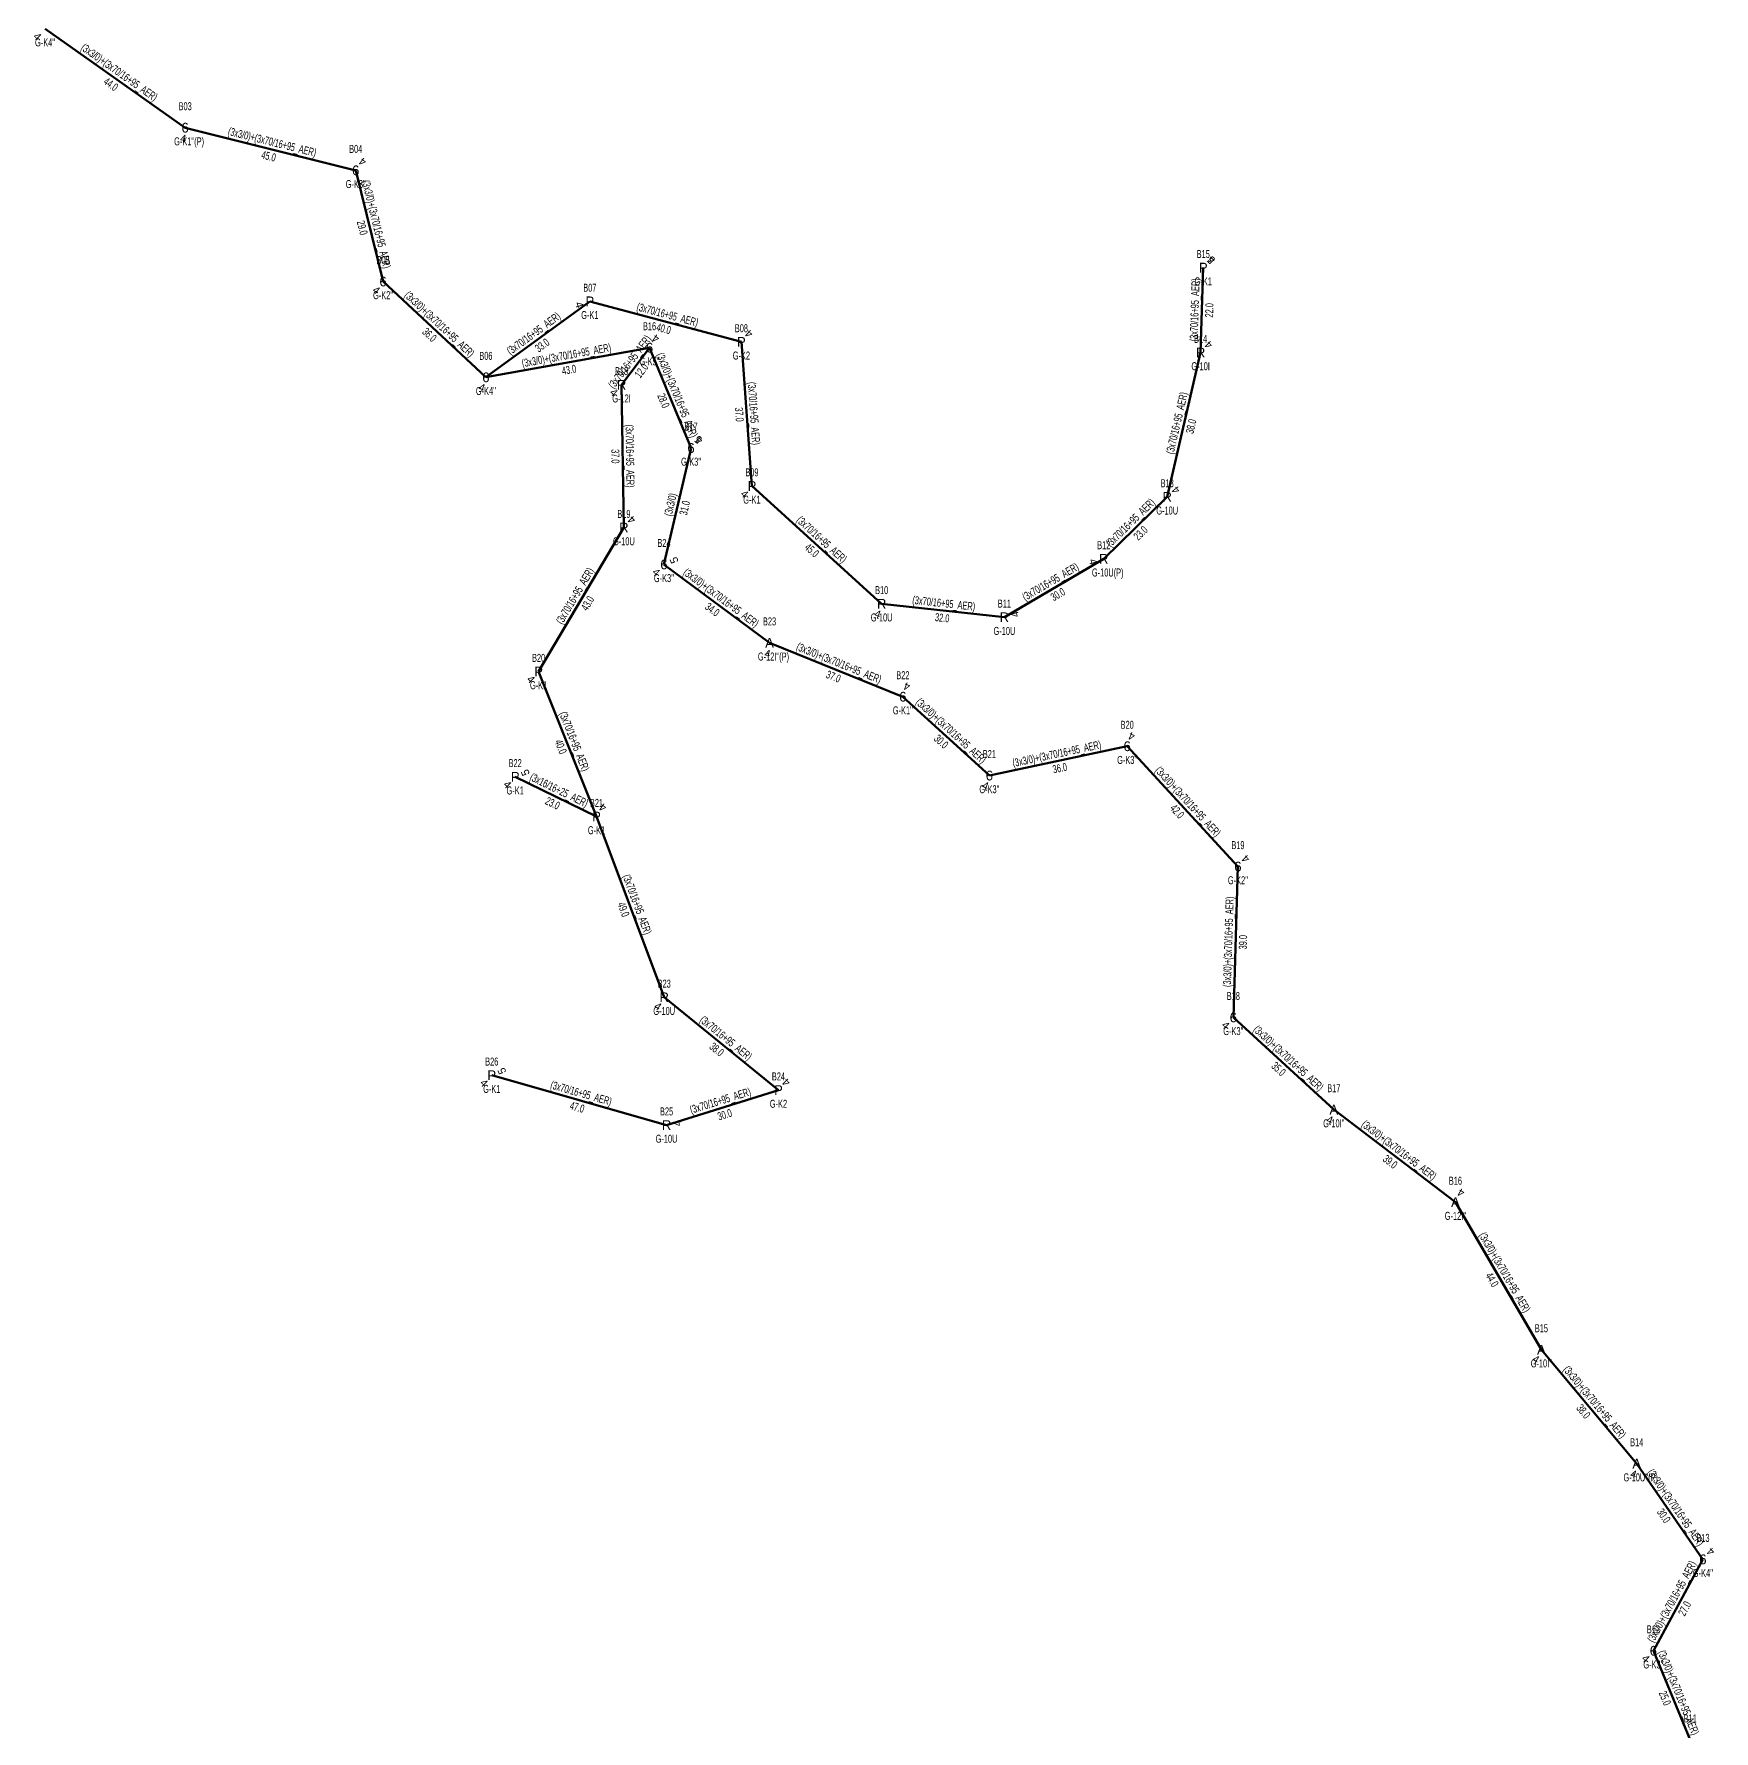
# Model space of a CAD drawing. Header units: millimetres. Extents: x 431745 to 436691, y 4033035 to 4040054.
# Drawn here: x 434704.7 to 435135.3, y 4038090.5 to 4038525.4 of the extents above; entities that cross this region are included whole.
import ezdxf
from ezdxf.enums import TextEntityAlignment as Align

# ---------------------------------------------------------------- set-up
doc = ezdxf.new("R2010")
doc.units = ezdxf.units.MM
for name, color, linetype, lineweight in [('DIREK_AG_MEVCUT', 120, 'Continuous', 25), ('DIREK_OG_MEVCUT', 16, 'Continuous', 25), ('HAT_AG_HAVAI_MEVCUT', 126, 'Continuous', 50), ('HAT_OG_HAVAI_MEVCUT', 48, 'Continuous', 70)]:
    doc.layers.add(name, color=color, linetype=linetype, lineweight=lineweight)
doc.styles.add('Direk', font='B_CAD')
doc.styles.get("Standard").update_dxf_attribs({"font": 'Arial'})

msp = doc.modelspace()

# ---------------------------------------------------------------- linework, layer by layer
at = {"layer": 'HAT_AG_HAVAI_MEVCUT'}
for p, q in [((435004.365173, 4038465.47073), (435003.687763, 4038443.71837)), ((434847.16364, 4038456.829929), (434820.52439, 4038437.369915)), ((434886.001765, 4038446.442989), (434847.16364, 4038456.829929)), ((434855.289396, 4038435.458169), (434862.468906, 4038444.964976)), ((434888.699665, 4038409.52279), (434886.001765, 4038446.442989)), ((435003.687763, 4038443.71837), (434995.127451, 4038406.737523)), ((434855.890773, 4038398.862436), (434855.289396, 4038435.458169)), ((434921.94391, 4038379.342307), (434888.699665, 4038409.52279)), ((434995.127451, 4038406.737523), (434978.87, 4038390.856)), ((434834.032984, 4038361.981977), (434855.890773, 4038398.862436)), ((434978.87, 4038390.856), (434953.406131, 4038375.88134)), ((434953.406131, 4038375.88134), (434921.94391, 4038379.342307)), ((434848.870881, 4038324.818783), (434834.032984, 4038361.981977)), ((434828.027522, 4038335.008869), (434848.870881, 4038324.818783)), ((434866.222051, 4038278.506745), (434848.870881, 4038324.818783)), ((434895.50118, 4038254.722157), (434866.222051, 4038278.506745)), ((434822.025187, 4038258.538698), (434866.824192, 4038245.765302)), ((434866.824192, 4038245.765302), (434895.50118, 4038254.722157))]:
    msp.add_line(p, q, dxfattribs=at)
at = {"layer": 'HAT_OG_HAVAI_MEVCUT'}
for p, q in [((434743.454, 4038501.335), (434707.551679, 4038526.693259)), ((434787.172727, 4038490.39238), (434743.454, 4038501.335)), ((434794.18073, 4038461.917903), (434787.172727, 4038490.39238)), ((434820.52439, 4038437.369915), (434794.18073, 4038461.917903)), ((434862.468906, 4038444.964976), (434820.52439, 4038437.369915)), ((434873.108139, 4038419.249595), (434862.468906, 4038444.964976)), ((434866.158581, 4038389.419258), (434873.108139, 4038419.249595)), ((434893.212, 4038369.329), (434866.158581, 4038389.419258)), ((434927.383135, 4038355.531481), (434893.212, 4038369.329)), ((434949.558152, 4038335.325003), (434927.383135, 4038355.531481)), ((434984.870665, 4038342.832272), (434949.558152, 4038335.325003)), ((435013.251237, 4038311.996458), (434984.870665, 4038342.832272)), ((435012.071898, 4038273.346325), (435013.251237, 4038311.996458)), ((435037.826668, 4038249.713531), (435012.071898, 4038273.346325)), ((435068.987489, 4038226.00421), (435037.826668, 4038249.713531)), ((435091.014089, 4038188.192882), (435068.987489, 4038226.00421)), ((435115.453, 4038158.989), (435091.014089, 4038188.192882)), ((435132.417575, 4038134.481798), (435115.453, 4038158.989)), ((435119.720948, 4038111.051514), (435132.417575, 4038134.481798)), ((435129.151053, 4038088.211534), (435119.720948, 4038111.051514))]:
    msp.add_line(p, q, dxfattribs=at)

# ---------------------------------------------------------------- texts
at = {"layer": 'DIREK_AG_MEVCUT', "width": 0.53}
for s, p in [('B15', (435004.365173, 4038468.97073)), ('G-K1', (435004.365173, 4038461.97073)), ('B07', (434847.16364, 4038460.329929)), ('G-K1', (434847.16364, 4038453.329929)), ('B08', (434886.001765, 4038449.942989)), ('B14', (435003.687763, 4038447.21837)), ('B18', (434855.289396, 4038438.958169)), ('G-K2', (434886.001765, 4038442.942989)), ('G-10I', (435003.687763, 4038440.21837)), ('G-12I', (434855.289396, 4038431.958169)), ('B09', (434888.699665, 4038413.02279)), ('B13', (434995.127451, 4038410.237523)), ('G-K1', (434888.699665, 4038406.02279)), ('B19', (434855.890773, 4038402.362436)), ('G-10U', (434995.127451, 4038403.237523)), ('G-10U', (434855.890773, 4038395.362436)), ('B12', (434978.87, 4038394.356)), ('G-10U(P)', (434979.881715, 4038387.356)), ('B10', (434921.94391, 4038382.842307)), ('B11', (434953.406131, 4038379.38134)), ('G-10U', (434921.94391, 4038375.842307)), ('G-10U', (434953.406131, 4038372.38134)), ('B20', (434834.032984, 4038365.481977)), ('G-K1', (434834.032984, 4038358.481977)), ('B22', (434828.027522, 4038338.508869)), ('G-K1', (434828.027522, 4038331.508869)), ('B21', (434848.870881, 4038328.318783)), ('G-K1', (434848.870881, 4038321.318783)), ('B23', (434866.222051, 4038282.006745)), ('G-10U', (434866.222051, 4038275.006745)), ('B26', (434822.025187, 4038262.038698)), ('B24', (434895.50118, 4038258.222157)), ('G-K1', (434822.025187, 4038255.038698)), ('B25', (434866.824192, 4038249.265302)), ('G-K2', (434895.50118, 4038251.222157)), ('G-10U', (434866.824192, 4038242.265302))]:
    msp.add_text(s, height=2.05, dxfattribs=at).set_placement(p, align=Align.MIDDLE_CENTER)
at = {"layer": 'DIREK_AG_MEVCUT', "style": 'Direk'}
for s, p in [('P', (435004.365173, 4038465.47073)), ('P', (434847.16364, 4038456.829929)), ('P', (434886.001765, 4038446.442989)), ('R', (435003.687763, 4038443.71837)), ('R', (434855.289396, 4038435.458169)), ('P', (434888.699665, 4038409.52279)), ('R', (434995.127451, 4038406.737523)), ('R', (434855.890773, 4038398.862436)), ('R', (434978.87, 4038390.856)), ('R', (434921.94391, 4038379.342307)), ('R', (434953.406131, 4038375.88134)), ('P', (434834.032984, 4038361.981977)), ('P', (434828.027522, 4038335.008869)), ('P', (434848.870881, 4038324.818783)), ('R', (434866.222051, 4038278.506745)), ('P', (434822.025187, 4038258.538698)), ('P', (434895.50118, 4038254.722157)), ('R', (434866.824192, 4038245.765302))]:
    msp.add_text(s, height=2.5, dxfattribs=at).set_placement(p, align=Align.MIDDLE_CENTER)
at = {"layer": 'DIREK_AG_MEVCUT', "color": 32, "style": 'Direk'}
for s, rotation, p in [('5', 134.108141, (435006.375649, 4038467.419572)), ('4', 495.000001, (435006.345072, 4038467.450629)), ('4', 288.074095, (434844.501803, 4038455.961239)), ('4', 497.089698, (434887.908152, 4038448.493766)), ('4', 494.108141, (435005.69824, 4038445.667211)), ('4', 315.000001, (434853.309497, 4038433.47827)), ('4', 317.089698, (434886.793278, 4038407.472012)), ('4', 488.483374, (434997.31926, 4038408.479928)), ('4', 495.000001, (434857.870672, 4038400.842335)), ('4', 285.229358, (434976.16833, 4038390.120486)), ('4', 338.882777, (434920.935134, 4038376.73034)), ('4', 465.229358, (434956.107801, 4038376.616854)), ('4', 315.000001, (434832.053085, 4038360.002078)), ('5', 112.500002, (434830.614385, 4038336.080383)), ('4', 315.000001, (434826.047624, 4038333.02897)), ('4', 505.26943, (434850.466092, 4038327.119935)), ('4', 325.26943, (434864.62684, 4038276.205592)), ('5', 112.500002, (434824.61205, 4038259.610211)), ('4', 495.000001, (434897.481079, 4038256.702056)), ('4', 315.000001, (434820.045288, 4038256.558799)), ('4', 458.672732, (434869.592176, 4038246.187515))]:
    msp.add_text(s, height=2, rotation=rotation, dxfattribs=at).set_placement(p, align=Align.MIDDLE_CENTER)
at = {"layer": 'DIREK_OG_MEVCUT', "color": 32, "style": 'Direk'}
for s, rotation, p in [('4', 315.000001, (434705.57178, 4038524.71336)), ('4', 350.444253, (434742.98918, 4038498.573851)), ('4', 501.913284, (434788.899917, 4038492.596199)), ('4', 321.913284, (434792.453541, 4038459.714085)), ('4', 506.238183, (434864.024983, 4038447.29277)), ('4', 338.5104, (434819.498659, 4038434.764559)), ('5', 139.681058, (434874.919856, 4038421.384468)), ('4', 495.000001, (434875.088038, 4038421.229494)), ('4', 315.000001, (434864.178682, 4038387.439359)), ('5', 112.500002, (434868.745444, 4038390.490772)), ('4', 349.762218, (434892.714346, 4038366.57358)), ('4', 518.829685, (434928.394331, 4038358.142512)), ('4', 516.312876, (434985.995542, 4038345.39638)), ('4', 338.829685, (434948.546956, 4038332.713972)), ('4', 495.000001, (435015.231136, 4038313.976357)), ('4', 315.000001, (435010.091999, 4038271.366426)), ('4', 338.730124, (435036.810936, 4038247.104261)), ('4', 510.111251, (435070.382778, 4038228.431795)), ('4', 330.111251, (435089.6188, 4038185.765298)), ('4', 343.023206, (435114.635444, 4038156.311015)), ('4', 495.000001, (435134.397474, 4038136.461697)), ('4', 315.000001, (435117.741049, 4038109.071615))]:
    msp.add_text(s, height=2, rotation=rotation, dxfattribs=at).set_placement(p, align=Align.MIDDLE_CENTER)
at = {"layer": 'DIREK_OG_MEVCUT', "width": 0.53}
for s, p in [("G-K4''", (434707.551679, 4038523.193259)), ('B03', (434743.454, 4038506.835)), ("G-K1''(P)", (434744.465715, 4038497.835)), ('B04', (434787.172727, 4038495.89238)), ("G-K3''", (434787.172727, 4038486.89238)), ('B05', (434794.18073, 4038467.417903)), ("G-K2''", (434794.18073, 4038458.417903)), ('B16', (434862.468906, 4038450.464976)), ('B06', (434820.52439, 4038442.869915)), ("G-K5''", (434862.468906, 4038441.464976)), ("G-K4''", (434820.52439, 4038433.869915)), ('B17', (434873.108139, 4038424.749595)), ("G-K3''", (434873.108139, 4038415.749595)), ('B24', (434866.158581, 4038394.919258)), ("G-K3''", (434866.158581, 4038385.919258)), ('B23', (434893.212, 4038374.829)), ("G-12I''(P)", (434894.223715, 4038365.829)), ('B22', (434927.383135, 4038361.031481)), ("G-K1''", (434927.383135, 4038352.031481)), ('B20', (434984.870665, 4038348.332272)), ('B21', (434949.558152, 4038340.825003)), ("G-K3''", (434984.870665, 4038339.332272)), ("G-K3''", (434949.558152, 4038331.825003)), ('B19', (435013.251237, 4038317.496458)), ("G-K2''", (435013.251237, 4038308.496458)), ('B18', (435012.071898, 4038278.846325)), ("G-K3''", (435012.071898, 4038269.846325)), ('B17', (435037.826668, 4038255.213531)), ("G-10I''", (435037.826668, 4038246.213531)), ('B16', (435068.987489, 4038231.50421)), ("G-12I''", (435068.987489, 4038222.50421)), ('B15', (435091.014089, 4038193.692882)), ("G-10I''", (435091.014089, 4038184.692882)), ('B14', (435115.453, 4038164.489)), ("G-10U''(P)", (435116.464715, 4038155.489)), ('B13', (435132.417575, 4038139.981798)), ("G-K4''", (435132.417575, 4038130.981798)), ('B12', (435119.720948, 4038116.551514)), ("G-K3''", (435119.720948, 4038107.551514)), ('B11', (435129.151053, 4038093.711534))]:
    msp.add_text(s, height=2.05, dxfattribs=at).set_placement(p, align=Align.MIDDLE_CENTER)
at = {"layer": 'DIREK_OG_MEVCUT', "style": 'Direk'}
for s, p in [('6', (434743.454, 4038501.335)), ('6', (434787.172727, 4038490.39238)), ('6', (434794.18073, 4038461.917903)), ('6', (434862.468906, 4038444.964976)), ('6', (434820.52439, 4038437.369915)), ('6', (434873.108139, 4038419.249595)), ('6', (434866.158581, 4038389.419258)), ('A', (434893.212, 4038369.329)), ('6', (434927.383135, 4038355.531481)), ('6', (434984.870665, 4038342.832272)), ('6', (434949.558152, 4038335.325003)), ('6', (435013.251237, 4038311.996458)), ('6', (435012.071898, 4038273.346325)), ('A', (435037.826668, 4038249.713531)), ('A', (435068.987489, 4038226.00421)), ('A', (435091.014089, 4038188.192882)), ('A', (435115.453, 4038158.989)), ('6', (435132.417575, 4038134.481798)), ('6', (435119.720948, 4038111.051514))]:
    msp.add_text(s, height=2.5, dxfattribs=at).set_placement(p, align=Align.MIDDLE_CENTER)
at = {"layer": 'HAT_AG_HAVAI_MEVCUT', "lineweight": 30, "width": 0.53}
for s, rotation, p in [('(3x70/16+95_AER)', 448.216279, (435003.17688, 4038454.621008)), ('(3x70/16+95_AER)', 396.148187, (434833.342621, 4038447.786292)), ('(3x70/16+95_AER)', 345.027124, (434866.80231, 4038452.4576)), ('(3x70/16+95_AER)', 52.940016, (434858.200847, 4038440.723826)), ('(3x70/16+95_AER)', 274.179393, (434888.198455, 4038428.044837)), ('(3x70/16+95_AER)', 436.966745, (434998.579504, 4038425.419635)), ('(3x70/16+95_AER)', 270.941455, (434856.43997, 4038417.174269)), ('(3x70/16+95_AER)', 404.329844, (434986.404756, 4038399.404791)), ('(3x70/16+95_AER)', 317.765551, (434905.893129, 4038395.061889)), ('(3x70/16+95_AER)', 390.458713, (434965.707186, 4038384.101365)), ('(3x70/16+95_AER)', 59.346225, (434844.230654, 4038380.855578)), ('(3x70/16+95_AER)', 353.722481, (434937.767963, 4038378.456727)), ('(3x70/16+95_AER)', 291.765009, (434842.241338, 4038343.715561)), ('(3x16/16+25_AER)', 333.946505, (434838.82253, 4038330.677453)), ('(3x70/16+95_AER)', 290.538858, (434858.342435, 4038301.96098)), ('(3x70/16+95_AER)', 320.911687, (434881.397555, 4038267.2742)), ('(3x70/16+95_AER)', 344.085731, (434844.657759, 4038252.969422)), ('(3x70/16+95_AER)', 17.345462, (434880.909273, 4038251.055075))]:
    msp.add_text(s, height=2.05, rotation=rotation, dxfattribs=at).set_placement(p, align=Align.CENTER)
for s, rotation, p in [('22.0', 448.216279, (435004.876056, 4038454.568092)), ('40.0', 345.027124, (434866.363095, 4038450.815318)), ('33.0', 396.148187, (434834.345409, 4038446.413552)), ('12.0', 52.940016, (434859.557455, 4038439.69932)), ('37.0', 274.179393, (434886.502976, 4038427.920942)), ('38.0', 436.966745, (435000.235711, 4038425.036257)), ('37.0', 270.941455, (434854.740199, 4038417.146337)), ('23.0', 404.329844, (434987.592695, 4038398.188732)), ('45.0', 317.765551, (434904.750447, 4038393.803208)), ('43.0', 59.346225, (434845.693103, 4038379.988835)), ('30.0', 390.458713, (434966.568945, 4038382.635974)), ('32.0', 353.722481, (434937.582078, 4038376.76692)), ('40.0', 291.765009, (434840.662527, 4038343.085199)), ('23.0', 333.946505, (434838.075873, 4038329.150199)), ('49.0', 290.538858, (434856.750497, 4038301.364548)), ('38.0', 320.911687, (434880.325675, 4038265.954702)), ('47.0', 344.085731, (434844.191621, 4038251.334578)), ('30.0', 17.345462, (434881.416098, 4038249.432384))]:
    msp.add_text(s, height=2.05, rotation=rotation, dxfattribs=at).set_placement(p, align=Align.TOP_CENTER)
at = {"layer": 'HAT_OG_HAVAI_MEVCUT', "lineweight": 30, "width": 0.53}
for s, rotation, p in [('(3x3/0)+(3x70/16+95_AER)', 324.76596, (434725.99322, 4038514.708412)), ('(3x3/0)+(3x70/16+95_AER)', 345.947799, (434765.519749, 4038496.688254)), ('(3x3/0)+(3x70/16+95_AER)', 283.826566, (434791.502099, 4038476.358278)), ('(3x3/0)+(3x70/16+95_AER)', 317.020798, (434807.932033, 4038450.26577)), ('(3x3/0)+(3x70/16+95_AER)', 370.263567, (434841.345198, 4038442.003844)), ('(3x3/0)+(3x70/16+95_AER)', 292.476363, (434868.573954, 4038432.432243)), ('(3x3/0)', 76.88575, (434868.805528, 4038404.527286)), ('(3x3/0)+(3x70/16+95_AER)', 323.401889, (434880.192059, 4038380.056541)), ('(3x3/0)+(3x70/16+95_AER)', 338.012276, (434910.615814, 4038363.218415)), ('(3x3/0)+(3x70/16+95_AER)', 317.659368, (434939.04315, 4038346.056523)), ('(3x3/0)+(3x70/16+95_AER)', 372.002116, (434967.037653, 4038339.910056)), ('(3x3/0)+(3x70/16+95_AER)', 312.62575, (434999.686375, 4038327.989991)), ('(3x3/0)+(3x70/16+95_AER)', 88.252265, (435011.811963, 4038292.697315)), ('(3x3/0)+(3x70/16+95_AER)', 317.460245, (435025.523969, 4038262.156215)), ('(3x3/0)+(3x70/16+95_AER)', 322.733598, (435053.921772, 4038238.535325)), ('(3x3/0)+(3x70/16+95_AER)', 300.222499, (435080.735255, 4038207.526402)), ('(3x3/0)+(3x70/16+95_AER)', 309.923864, (435103.885408, 4038174.136445)), ('(3x3/0)+(3x70/16+95_AER)', 304.692073, (435124.634177, 4038147.21919)), ('(3x3/0)+(3x70/16+95_AER)', 61.547198, (435125.321933, 4038123.171625)), ('(3x3/0)+(3x70/16+95_AER)', 292.434611, (435125.221669, 4038099.955908))]:
    msp.add_text(s, height=2.05, rotation=rotation, dxfattribs=at).set_placement(p, align=Align.CENTER)
for s, rotation, p in [('44.0', 324.76596, (434725.01246, 4038513.319848)), ('45.0', 345.947799, (434765.106979, 4038495.039126)), ('29.0', 283.826566, (434789.851359, 4038475.952006)), ('36.0', 317.020798, (434806.773087, 4038449.022048)), ('43.0', 370.263567, (434841.648098, 4038440.331047)), ('28.0', 292.476363, (434867.003091, 4038431.782329)), ('31.0', 76.88575, (434870.461192, 4038404.141567)), ('34.0', 323.401889, (434879.178522, 4038378.691717)), ('37.0', 338.012276, (434909.979321, 4038361.642066)), ('30.0', 317.659368, (434937.898137, 4038344.799961)), ('36.0', 372.002116, (434967.391164, 4038338.247219)), ('42.0', 312.62575, (434998.435527, 4038326.838739)), ('39.0', 88.252265, (435013.511172, 4038292.645467)), ('35.0', 317.460245, (435024.374596, 4038260.903641)), ('39.0', 322.733598, (435052.892385, 4038237.182416)), ('44.0', 300.222499, (435079.266323, 4038206.670691)), ('38.0', 309.923864, (435102.581681, 4038173.045438)), ('30.0', 304.692073, (435123.236398, 4038146.251608)), ('27.0', 61.547198, (435126.81659, 4038122.361687)), ('25.0', 292.434611, (435123.650332, 4038099.307139))]:
    msp.add_text(s, height=2.05, rotation=rotation, dxfattribs=at).set_placement(p, align=Align.TOP_CENTER)

doc.saveas('drawing.dxf')
